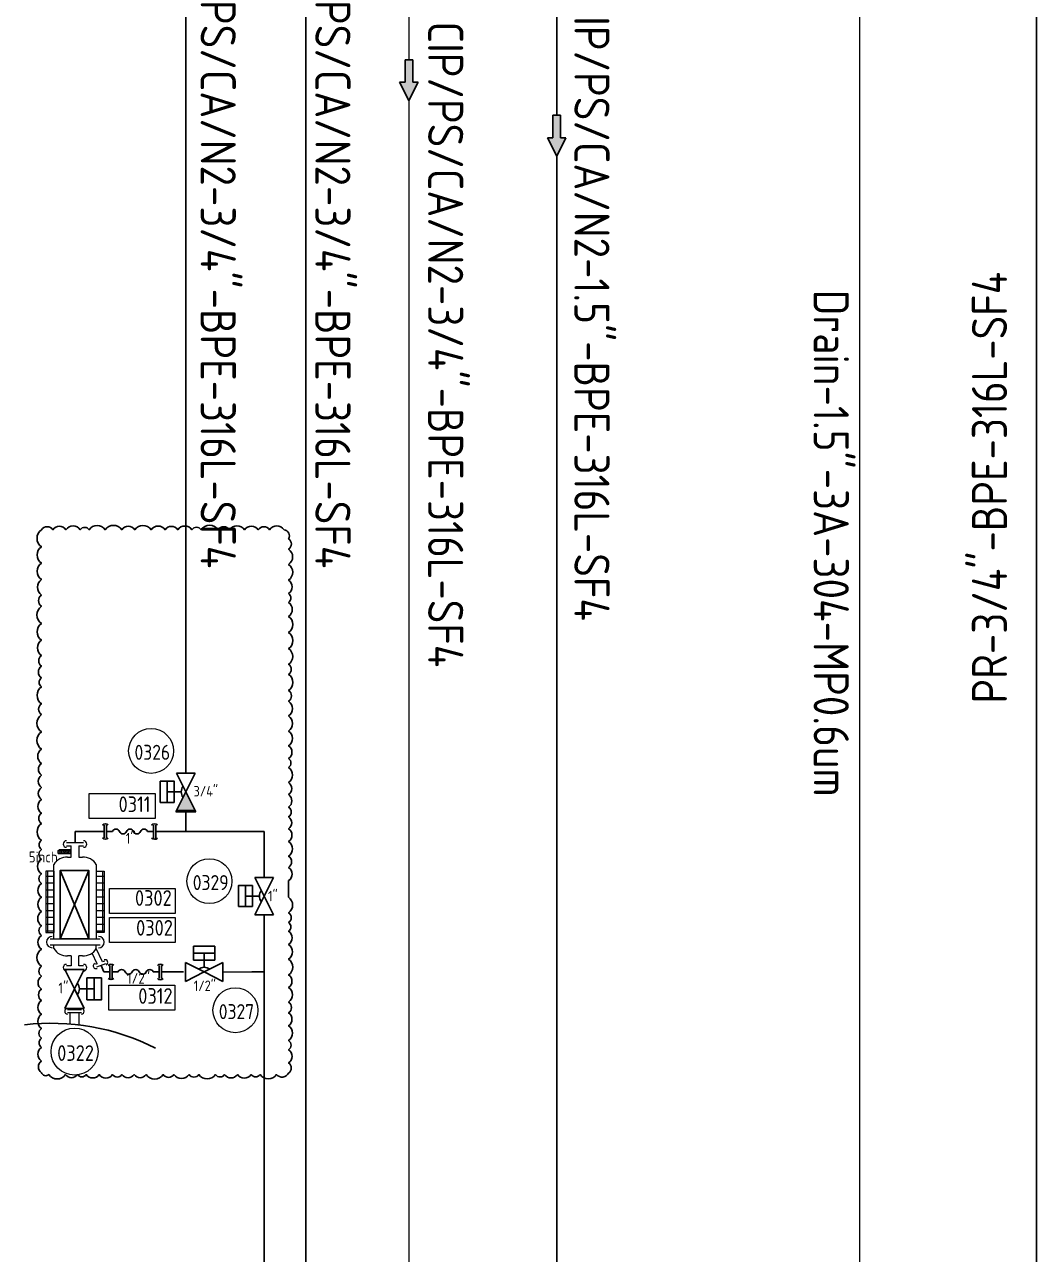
# Model space of a CAD drawing. Header units: millimetres. Extents: x -68339142 to 208, y -167 to 82456658.
# Drawn here: x -68327740 to -68326963, y 82448527 to 82449471 of the extents above; entities that cross this region are included whole.
import ezdxf

# ---------------------------------------------------------------- set-up
doc = ezdxf.new("R2010")
doc.units = ezdxf.units.MM
doc.header["$MEASUREMENT"] = 0
doc.layers.add('AM_8', color=1, linetype='Continuous', lineweight=15)
doc.layers.add('图层01注射用水WFI', color=3, linetype='Continuous', lineweight=5)
for name, color, linetype in [('压缩空气', 130, 'Continuous'), ('排管', 10, 'Continuous'), ('文字', 1, 'Continuous'), ('機器', 7, 'Continuous'), ('药液', 210, 'Continuous')]:
    doc.layers.add(name, color=color, linetype=linetype)
doc.styles.get("Standard").update_dxf_attribs({"font": 'gbenor.shx', "bigfont": 'gbcbig.shx'})

# ---------------------------------------------------------------- blocks, each defined once
blk = doc.blocks.new('KGJK')
at = {"layer": 'AM_8'}
blk.add_hatch(color=256, dxfattribs=at).paths.add_polyline_path([(5848.81, -1050.61), (5848.81, -1052.35), (5853.94, -1052.35), (5853.94, -1053.56), (5858.11, -1051.48), (5853.94, -1049.39), (5853.94, -1050.61)])
at = {"layer": '文字'}
for p, q in [((5858.11, -1051.48), (5853.94, -1049.39)), ((5853.94, -1049.39), (5853.94, -1050.61)), ((5848.81, -1050.61), (5848.81, -1052.35)), ((5848.81, -1050.61), (5853.94, -1050.61)), ((5858.11, -1051.48), (5853.94, -1053.56)), ((5848.81, -1052.35), (5853.94, -1052.35)), ((5853.94, -1052.35), (5853.94, -1053.56))]:
    blk.add_line(p, q, dxfattribs=at)
blk = doc.blocks.new('*U409')
at = {"color": 0}
for p, q in [((5.62, 11.25), (-5.63, 11.25)), ((-5.63, 11.25), (0, 0)), ((0, 0), (5.62, 11.25)), ((-5.63, -11.25), (0, 0)), ((0, 0), (5.62, -11.25)), ((7.03, -6.33), (7.03, 6.33)), ((7.03, 6.33), (15.47, 6.33)), ((11.25, -6.33), (11.25, 6.33)), ((11.25, 6.33), (11.25, -6.33)), ((15.47, 6.33), (15.47, -6.33)), ((2.81, 0), (11.25, 0)), ((5.62, -11.25), (-5.63, -11.25))]:
    blk.add_line(p, q, dxfattribs=at)
blk.add_lwpolyline([(7.03, -6.33), (7.03, -6.33), (15.47, -6.33), (15.47, -6.33)], close=True, dxfattribs=at)
at = {"color": 1, "linetype": 'ByBlock', "lineweight": 9}
blk.add_circle((0.06, -36.06), 13.5, dxfattribs=at)
at = {"color": 0}
blk.add_arc((-2.81, 0), 5.62, 323.1301, 36.8699, dxfattribs=at)
at = {"color": 1, "linetype": 'ByBlock', "lineweight": 9}
for tag, p, height in [('尺寸', (-9.23, -2.61), 6.3), ('YQJ_NO', (-9.93, -41.39), 9)]:
    blk.add_attdef(tag, p, '', height=height, dxfattribs=at)
for tag, p, height, flags in [('YQJ_ITEMID', (12.3, -9.27), 5, 1), ('YQJ_CLASS_NAME', (12.34, -15.05), 5, 1), ('供电电源', (13.41, -26.42), 5, 1), ('品牌', (13.52, -20.57), 5, 1), ('YQJ_CODE', (-7.65, -33.38), 9, 2), ('控制方式', (13.73, -33.14), 5, 1), ('输出信号类型1', (14.15, -39.41), 5, 1), ('输出信号类型2', (13.98, -46.43), 5, 1)]:
    blk.add_attdef(tag, p, '', height=height, dxfattribs=dict(at, flags=flags))
blk = doc.blocks.new('*U279')
at = {"color": 0}
for p, q in [((3.38, 0), (0, 0)), ((3.38, -3.71), (3.38, 3.71)), ((4.72, -3.71), (4.72, 3.71)), ((4.72, 0), (8.1, 0)), ((31.7, -3.76), (31.7, 3.66)), ((33.04, -3.76), (33.04, 3.66)), ((31.7, -0.05), (28.32, -0.05)), ((33.04, -0.05), (36.42, -0.05))]:
    blk.add_line(p, q, dxfattribs=at)
at = {"color": 1, "linetype": 'ByBlock', "lineweight": 9}
blk.add_lwpolyline([(32.6, 7.53), (-5.2, 7.53), (-5.2, 21.93), (32.6, 21.93)], close=True, dxfattribs=at)
at = {"color": 0}
for centre, radius, start, end in [((4.03, 2.09), 2.34, 46.47917, 135.78093), ((10.12, -0.84), 2.19, 22.61986, 157.38014), ((18.22, -0.84), 2.19, 22.61986, 157.38014), ((26.32, -0.84), 2.19, 22.61986, 157.38014), ((32.35, 2.04), 2.34, 46.47917, 135.78093), ((4.03, -2.09), 2.34, 224.21907, 313.52083), ((14.17, 0.84), 2.19, 202.61986, 337.38014), ((22.27, 0.84), 2.19, 202.61986, 337.38014), ((32.35, -2.14), 2.34, 224.21907, 313.52083)]:
    blk.add_arc(centre, radius, start, end, dxfattribs=at)
at = {"color": 1, "linetype": 'ByBlock', "lineweight": 9}
for tag, p, height, flags in [('YQJ_CODE', (-4.72, 11.33), 9, 2), ('YQJ_ITEMID', (27.59, -18.03), 5, 1), ('YQJ_CLASS_NAME', (28.04, -23.51), 5, 1)]:
    blk.add_attdef(tag, p, '', height=height, dxfattribs=dict(at, flags=flags))
for tag, p, height in [('YQJ_NO', (11.64, 11.19), 9), ('尺寸', (15.78, -7.09), 6.3)]:
    blk.add_attdef(tag, p, '', height=height, dxfattribs=at)
blk = doc.blocks.new('*U410')
at = {"color": 0}
for p, q in [((3.38, 0), (0, 0)), ((3.38, -3.71), (3.38, 3.71)), ((4.72, -3.71), (4.72, 3.71)), ((4.72, 0), (8.1, 0)), ((31.7, -3.76), (31.7, 3.66)), ((33.04, -3.76), (33.04, 3.66)), ((31.7, -0.05), (28.32, -0.05)), ((33.04, -0.05), (36.42, -0.05))]:
    blk.add_line(p, q, dxfattribs=at)
at = {"color": 1, "linetype": 'ByBlock', "lineweight": 9}
blk.add_lwpolyline([(40.66, -22.02), (2.86, -22.02), (2.86, -7.62), (40.66, -7.62)], close=True, dxfattribs=at)
at = {"color": 0}
for centre, radius, start, end in [((4.03, 2.09), 2.34, 46.47917, 135.78093), ((10.12, -0.84), 2.19, 22.61986, 157.38014), ((18.22, -0.84), 2.19, 22.61986, 157.38014), ((26.32, -0.84), 2.19, 22.61986, 157.38014), ((32.35, 2.04), 2.34, 46.47917, 135.78093), ((4.03, -2.09), 2.34, 224.21907, 313.52083), ((14.17, 0.84), 2.19, 202.61986, 337.38014), ((22.27, 0.84), 2.19, 202.61986, 337.38014), ((32.35, -2.14), 2.34, 224.21907, 313.52083)]:
    blk.add_arc(centre, radius, start, end, dxfattribs=at)
at = {"color": 1, "linetype": 'ByBlock', "lineweight": 9}
for tag, p, height in [('尺寸', (13.19, -6.86), 6.3), ('YQJ_NO', (19.71, -18.36), 9)]:
    blk.add_attdef(tag, p, '', height=height, dxfattribs=at)
for tag, p, height, flags in [('YQJ_CODE', (3.34, -18.22), 9, 2), ('YQJ_ITEMID', (27.59, -18.03), 5, 1), ('YQJ_CLASS_NAME', (28.04, -23.51), 5, 1)]:
    blk.add_attdef(tag, p, '', height=height, dxfattribs=dict(at, flags=flags))
blk = doc.blocks.new('*U322')
at = {"color": 0}
for p, q in [((0, 0), (-5.63, 11.25)), ((-5.63, 11.25), (5.62, 11.25)), ((5.62, 11.25), (0, 0)), ((-15.47, -6.33), (-15.47, 6.33)), ((-11.25, 6.33), (-11.25, -6.33)), ((-11.25, -6.33), (-11.25, 6.33)), ((-7.03, 6.33), (-7.03, -6.33)), ((0, 0), (-5.63, -11.25)), ((5.62, -11.25), (0, 0)), ((-7.03, -6.33), (-15.47, -6.33)), ((-2.81, 0), (-11.25, 0)), ((-5.63, -11.25), (5.62, -11.25))]:
    blk.add_line(p, q, dxfattribs=at)
blk.add_lwpolyline([(-7.03, 6.33), (-7.03, 6.33), (-15.47, 6.33), (-15.47, 6.33)], close=True, dxfattribs=at)
at = {"color": 1, "linetype": 'ByBlock', "lineweight": 9}
blk.add_circle((-32.91, 8.95), 13.5, dxfattribs=at)
at = {"color": 0}
blk.add_arc((2.81, 0), 5.63, 143.1301, 216.8699, dxfattribs=at)
at = {"color": 1, "linetype": 'ByBlock', "lineweight": 9}
for tag, p, height, flags in [('YQJ_CODE', (-40.62, 11.63), 9, 2), ('YQJ_ITEMID', (12.3, -9.27), 5, 1), ('YQJ_CLASS_NAME', (12.34, -15.05), 5, 1), ('供电电源', (13.41, -26.42), 5, 1), ('品牌', (13.52, -20.57), 5, 1), ('控制方式', (13.73, -33.14), 5, 1), ('输出信号类型1', (14.15, -39.41), 5, 1), ('输出信号类型2', (13.98, -46.43), 5, 1)]:
    blk.add_attdef(tag, p, '', height=height, dxfattribs=dict(at, flags=flags))
for tag, p, height in [('YQJ_NO', (-42.9, 3.62), 9), ('尺寸', (2.38, -3.13), 6.3)]:
    blk.add_attdef(tag, p, '', height=height, dxfattribs=at)
blk = doc.blocks.new('*U321')
at = {"color": 0}
for p, q in [((-6.33, 7.03), (-6.33, 15.47)), ((-6.33, 15.47), (6.33, 15.47)), ((6.33, 11.25), (-6.33, 11.25)), ((-6.33, 11.25), (6.33, 11.25)), ((0, 2.81), (0, 11.25)), ((0, 0), (-11.25, 5.62)), ((-11.25, 5.62), (-11.25, -5.63)), ((-11.25, -5.63), (0, 0)), ((6.33, 7.03), (-6.33, 7.03)), ((0, 0), (11.25, 5.62)), ((11.25, -5.63), (0, 0)), ((11.25, 5.62), (11.25, -5.63))]:
    blk.add_line(p, q, dxfattribs=at)
blk.add_lwpolyline([(6.33, 7.03), (6.33, 7.03), (6.33, 15.47), (6.33, 15.47)], close=True, dxfattribs=at)
at = {"color": 1, "linetype": 'ByBlock', "lineweight": 9}
blk.add_circle((18.77, -23), 13.5, dxfattribs=at)
at = {"color": 0}
blk.add_arc((0, -2.81), 5.63, 53.1301, 126.8699, dxfattribs=at)
at = {"color": 1, "linetype": 'ByBlock', "lineweight": 9}
for tag, p, height in [('尺寸', (-6.24, -11.46), 6.3), ('YQJ_NO', (8.78, -28.34), 9)]:
    blk.add_attdef(tag, p, '', height=height, dxfattribs=at)
for tag, p, height, flags in [('YQJ_ITEMID', (12.3, -9.27), 5, 1), ('YQJ_CODE', (11.06, -20.33), 9, 2), ('YQJ_CLASS_NAME', (12.34, -15.05), 5, 1), ('供电电源', (13.41, -26.42), 5, 1), ('品牌', (13.52, -20.57), 5, 1), ('控制方式', (13.73, -33.14), 5, 1), ('输出信号类型1', (14.15, -39.41), 5, 1), ('输出信号类型2', (13.98, -46.43), 5, 1)]:
    blk.add_attdef(tag, p, '', height=height, dxfattribs=dict(at, flags=flags))
blk = doc.blocks.new('*U411')
at = {"color": 0}
for p, q in [((0, 0), (-5.63, 11.25)), ((-5.63, 11.25), (5.62, 11.25)), ((5.62, 11.25), (0, 0)), ((-15.47, -6.33), (-15.47, 6.33)), ((-11.25, 6.33), (-11.25, -6.33)), ((-11.25, -6.33), (-11.25, 6.33)), ((-7.03, 6.33), (-7.03, -6.33)), ((0, 0), (-5.63, -11.25)), ((5.62, -11.25), (0, 0)), ((-7.03, -6.33), (-15.47, -6.33)), ((-2.81, 0), (-11.25, 0)), ((-5.63, -11.25), (5.62, -11.25))]:
    blk.add_line(p, q, dxfattribs=at)
blk.add_lwpolyline([(-7.03, 6.33), (-7.03, 6.33), (-15.47, 6.33), (-15.47, 6.33)], close=True, dxfattribs=at)
at = {"color": 1, "linetype": 'ByBlock', "lineweight": 9}
blk.add_circle((-20.92, 24.63), 13.5, dxfattribs=at)
at = {"color": 0}
blk.add_arc((2.81, 0), 5.63, 143.1301, 216.8699, dxfattribs=at)
at = {"color": 1, "linetype": 'ByBlock', "lineweight": 9}
for tag, p, height, flags in [('YQJ_CODE', (-28.63, 27.3), 9, 2), ('YQJ_ITEMID', (12.3, -9.27), 5, 1), ('YQJ_CLASS_NAME', (12.34, -15.05), 5, 1), ('供电电源', (13.41, -26.42), 5, 1), ('品牌', (13.52, -20.57), 5, 1), ('控制方式', (13.73, -33.14), 5, 1), ('输出信号类型1', (14.15, -39.41), 5, 1), ('输出信号类型2', (13.98, -46.43), 5, 1)]:
    blk.add_attdef(tag, p, '', height=height, dxfattribs=dict(at, flags=flags))
for tag, p, height in [('YQJ_NO', (-30.91, 19.29), 9), ('尺寸', (4.57, -2.77), 6.3)]:
    blk.add_attdef(tag, p, '', height=height, dxfattribs=at)
blk = doc.blocks.new('*U412')
h = blk.add_hatch(color=256)
h.dxf.hatch_style = 1
h.paths.add_polyline_path([(-5.63, -11.25), (5.62, -11.25), (0, 0)])
at = {"color": 0}
for p, q in [((0, 0), (-5.63, -11.25)), ((5.62, -11.25), (0, 0)), ((-5.63, -11.25), (5.62, -11.25))]:
    blk.add_line(p, q, dxfattribs=at)
blk = doc.blocks.new('*U257')
at = {"color": 7, "lineweight": 9}
for p, q in [((-9.88, -5.01), (-9.01, -4.47)), ((-9.88, -5.01), (-9.88, -6.1)), ((-9.88, -5.01), (-2.04, -5.01)), ((-9.88, -6.1), (-9.01, -6.65)), ((-9.88, -6.1), (-2.04, -6.1)), ((-2.04, -4.47), (-9.01, -4.47)), ((-8.01, -6.65), (-9.01, -4.47)), ((-2.04, -6.65), (-9.01, -6.65)), ((-8.01, -6.65), (-7.02, -4.47)), ((-7.02, -4.47), (-6.02, -6.65)), ((-6.02, -6.65), (-5.02, -4.47)), ((-4.03, -6.65), (-5.02, -4.47)), ((-4.75, -0.09), (4.96, -0.09)), ((-4.75, -2.04), (-2.04, -2.04)), ((-4.03, -6.65), (-3.03, -4.47)), ((-2.04, -6.65), (-3.03, -4.47)), ((-2.04, -8.59), (-2.04, -2.04)), ((2.25, -2.04), (2.25, -8.59)), ((2.25, -2.04), (4.96, -2.04)), ((-12.11, -55.66), (-12.11, -12.88)), ((-4.18, -8.59), (-2.04, -8.59)), ((2.25, -8.59), (4.39, -8.59)), ((12.32, -12.88), (12.32, -55.66)), ((-14.26, -55.66), (14.49, -55.66)), ((14.48, -59.22), (-14.26, -59.22)), ((-12.11, -61.11), (-12.11, -59.22)), ((12.32, -61.11), (12.32, -59.22)), ((15.85, -68.85), (12.32, -61.11)), ((-2.04, -65.4), (-4.18, -65.4)), ((-2.04, -65.4), (-2.04, -71.18)), ((2.25, -71.18), (2.25, -65.4)), ((4.39, -65.4), (2.25, -65.4)), ((12.89, -69.99), (9.9, -63.77)), ((12.89, -69.99), (11.86, -70.39)), ((17.57, -69.92), (12.46, -71.89)), ((16.97, -68.42), (15.85, -68.85)), ((-2.04, -71.18), (-4.76, -71.18)), ((4.96, -73.12), (-4.76, -73.12)), ((4.96, -71.18), (2.25, -71.18))]:
    blk.add_line(p, q, dxfattribs=at)
at = {"color": 1, "linetype": 'ByBlock', "lineweight": 9}
blk.add_lwpolyline([(57.65, -40.95), (19.85, -40.95), (19.85, -26.55), (57.65, -26.55)], close=True, dxfattribs=at)
at = {"color": 7, "lineweight": 9}
for centre, radius, start, end in [((-4.75, -1.06), 1.9, 90, 270), ((4.96, -1.06), 1.9, 270, 90), ((-4.6, -17.3), 8.72, 87.26253, 149.52498), ((4.81, -17.3), 8.72, 30.47521, 92.73746), ((-13.03, -57.45), 3.26, 90, 270), ((13.64, -57.49), 3.26, 270, 90), ((-4.58, -56.69), 8.72, 210.47502, 272.73747), ((4.81, -56.69), 8.72, 267.26253, 329.52498), ((-4.76, -72.15), 1.9, 90, 270), ((4.96, -72.15), 1.9, 270, 90), ((12.17, -71.14), 1.59, 111.05685, 291.05685), ((17.35, -69.17), 1.59, 291.05685, 111.05685)]:
    blk.add_arc(centre, radius, start, end, dxfattribs=at)
at = {"color": 1, "linetype": 'ByBlock', "lineweight": 9}
for tag, p, height in [('尺寸', (-26.51, -11.66), 6.3), ('YQJ_NO', (34.54, -36.6), 9)]:
    blk.add_attdef(tag, p, '', height=height, dxfattribs=at)
for tag, p, height, flags in [('YQJ_ITEMID', (12.39, -14.6), 5, 1), ('YQJ_CLASS_NAME', (12.85, -20.08), 5, 1), ('YQJ_CODE', (20.9, -36.63), 9, 2)]:
    blk.add_attdef(tag, p, '', height=height, dxfattribs=dict(at, flags=flags))
blk = doc.blocks.new('*U97')
at = {"color": 7, "lineweight": 9}
for p, q in [((0, 17.6), (-4.65, 17.6)), ((-4.65, 17.6), (-4.65, -17.6)), ((-4.65, 14.74), (0, 14.74)), ((-3.37, -17.6), (-3.37, 17.6)), ((0, 17.6), (0, -17.6)), ((24.35, 17.6), (29, 17.6)), ((24.35, 17.6), (24.35, -17.6)), ((24.35, 14.74), (29, 14.74)), ((28.12, -17.6), (28.12, 17.6)), ((29, 17.6), (29, -17.6)), ((-4.65, 10.8), (0, 10.8)), ((24.35, 10.8), (29, 10.8)), ((-4.65, 6.86), (0, 6.86)), ((-4.65, 2.93), (0, 2.93)), ((24.35, 6.86), (29, 6.86)), ((24.35, 2.93), (29, 2.93)), ((-4.65, -1.01), (0, -1.01)), ((-4.65, -4.94), (0, -4.94)), ((24.35, -1.01), (29, -1.01)), ((24.35, -4.94), (29, -4.94)), ((-4.65, -8.88), (0, -8.88)), ((-4.65, -12.82), (0, -12.82)), ((24.35, -8.88), (29, -8.88)), ((24.35, -12.82), (29, -12.82)), ((-4.65, -16.75), (0, -16.75)), ((-4.65, -17.6), (0, -17.6)), ((24.35, -16.75), (29, -16.75)), ((29, -17.6), (24.35, -17.6))]:
    blk.add_line(p, q, dxfattribs=at)
at = {"color": 1, "linetype": 'ByBlock', "lineweight": 9}
blk.add_lwpolyline([(69.76, -23.41), (31.96, -23.41), (31.96, -9.01), (69.76, -9.01)], close=True, dxfattribs=at)
for tag, p, height in [('尺寸', (32.21, -11.95), 6.3), ('YQJ_NO', (47.32, -19.47), 9)]:
    blk.add_attdef(tag, p, '', height=height, dxfattribs=at)
for tag, p, height, flags in [('YQJ_ITEMID', (12.39, -14.6), 5, 1), ('YQJ_CODE', (33.88, -19.61), 9, 2), ('YQJ_CLASS_NAME', (12.85, -20.08), 5, 1)]:
    blk.add_attdef(tag, p, '', height=height, dxfattribs=dict(at, flags=flags))

msp = doc.modelspace()

# ---------------------------------------------------------------- linework, layer by layer
for p, q in [((-68326963.08818, 82448138.34273), (-68326963.08818, 82450275.0377)), ((-68327690.96534, 82448821.45552), (-68327712.7983, 82448768.81057)), ((-68327690.96534, 82448768.81057), (-68327712.7983, 82448821.45552))]:
    msp.add_line(p, q)
at = {"color": 4}
for p, q in [((-68327616.29996, 82448896.20054), (-68327616.37653, 82449582.69166)), ((-68327524.2566, 82448446.95488), (-68327524.2566, 82449555.12035)), ((-68327616.29495, 82448851.32357), (-68327616.29675, 82448867.45669))]:
    msp.add_line(p, q, dxfattribs=at)
at = {"color": 3}
for p, q in [((-68327331.46833, 82449401.53983), (-68327331.46832, 82449555.31294)), ((-68327331.46833, 82449018.57431), (-68327331.46833, 82449370.08843)), ((-68327331.46835, 82448167.57356), (-68327331.46833, 82449036.59671))]:
    msp.add_line(p, q, dxfattribs=at)
at = {"linetype": 'ByBlock', "lineweight": 5}
for p, q in [((-68327696.55326, 82448714.34024), (-68327707.2853, 82448714.34024)), ((-68327696.55326, 82448712.19384), (-68327707.2853, 82448712.19384)), ((-68327696.53102, 82448714.34024), (-68327707.26307, 82448714.34024)), ((-68327696.53102, 82448712.19384), (-68327707.26307, 82448712.19384)), ((-68327705.35841, 82448712.19384), (-68327705.35841, 82448703.51565)), ((-68327698.48014, 82448712.19384), (-68327698.48014, 82448702.82426))]:
    msp.add_line(p, q, dxfattribs=at)
at = {"color": 4}
msp.add_lwpolyline([(-68327537.40273, 82448813.632, 0.520567051), (-68327537.40273, 82448823.77248, 0.52056705), (-68327537.40273, 82448832.42367, 0.52056705), (-68327537.40273, 82448843.70249, 0.52056705), (-68327537.40273, 82448853.48754, 0.52056705), (-68327537.40273, 82448862.64615, 0.52056705), (-68327537.40273, 82448870.16204, 0.52056705), (-68327537.40273, 82448879.70538, 0.52056705), (-68327537.40273, 82448888.9356, 0.52056705), (-68327537.40273, 82448900.59632, 0.52056705), (-68327537.40273, 82448907.43023, 0.52056705), (-68327537.40273, 82448917.20653, 0.52056705), (-68327537.40273, 82448928.53296, 0.52056705), (-68327537.40273, 82448940.11718, 0.52056705), (-68327537.40273, 82448951.42266, 0.52056705), (-68327537.40273, 82448959.75991, 0.52056705), (-68327537.40273, 82448972.04341, 0.52056705), (-68327537.40273, 82448979.8067, 0.52056705), (-68327537.40273, 82448991.84178, 0.52056705), (-68327537.40273, 82449004.26383, 0.52056705), (-68327537.40273, 82449016.57927, 0.52056705), (-68327537.40273, 82449027.40296, 0.52056705), (-68327537.40273, 82449034.08387, 0.52056705), (-68327537.40273, 82449044.53687, 0.52056705), (-68327537.40273, 82449056.50135, 0.52056705), (-68327537.40273, 82449068.20662, 0.52056705), (-68327537.40273, 82449076.25842, 0.52056705), (-68327540.90083, 82449083.21312, 0.52056705), (-68327552.05107, 82449083.21312, 0.52056705), (-68327560.73867, 82449083.21312, 0.52056705), (-68327571.26898, 82449083.21312, 0.52056705), (-68327582.87741, 82449083.21312, 0.52056705), (-68327591.52188, 82449083.21312, 0.52056705), (-68327604.64931, 82449083.21312, 0.52056705), (-68327611.67874, 82449083.21312, 0.52056705), (-68327622.57649, 82449083.21312, 0.52056705), (-68327632.26368, 82449083.21312, 0.52056705), (-68327643.04282, 82449083.21312, 0.52056705), (-68327655.57046, 82449083.21312, 0.52056705), (-68327665.56385, 82449083.21312, 0.52056705), (-68327678.34439, 82449083.21312, 0.52056705), (-68327690.59188, 82449083.21312, 0.52056705), (-68327697.4738, 82449083.21312, 0.52056705), (-68327708.45212, 82449083.21312, 0.52056705), (-68327718.48966, 82449083.21312, 0.52056705), (-68327727.25058, 82449083.21312, 0.52056705), (-68327727.25058, 82449070.13452, 0.52056705), (-68327727.25058, 82449057.51328, 0.52056705), (-68327727.25058, 82449044.97424, 0.52056705), (-68327727.25058, 82449033.05005, 0.52056705), (-68327727.25058, 82449024.35716, 0.52056705), (-68327727.25058, 82449011.09849, 0.52056705), (-68327727.25058, 82448998.42131, 0.52056705), (-68327727.25058, 82448986.53923, 0.52056705), (-68327727.25058, 82448978.40625, 0.52056705), (-68327727.25058, 82448969.36341, 0.52056705), (-68327727.25058, 82448962.48475, 0.52056705), (-68327727.25058, 82448949.47186, 0.52056705), (-68327727.25058, 82448941.13379, 0.52056705), (-68327727.25058, 82448927.91216, 0.52056705), (-68327727.25058, 82448914.70843, 0.52056705), (-68327727.25058, 82448903.64547, 0.52056705), (-68327727.25058, 82448894.68544, 0.52056705), (-68327727.25058, 82448885.18747, 0.52056705), (-68327727.25058, 82448875.95846, 0.52056705), (-68327727.25058, 82448865.3899, 0.52056705), (-68327727.25058, 82448857.47198, 0.52056705), (-68327727.25058, 82448844.60253, 0.52056705), (-68327727.25058, 82448837.56374, 0.52056705), (-68327727.25058, 82448830.17215, 0.52056705), (-68327727.25058, 82448818.88438, 0.52056705), (-68327727.25058, 82448811.42972, 0.52056705), (-68327727.25058, 82448800.86279, 0.52056705), (-68327727.25058, 82448790.00939, 0.52056705), (-68327727.25058, 82448778.93972, 0.52056705), (-68327727.25058, 82448771.57987, 0.52056705), (-68327727.25058, 82448761.07255, 0.52056705), (-68327727.25058, 82448747.90076, 0.52056705), (-68327727.25058, 82448740.19138, 0.52056705), (-68327727.25058, 82448730.24235, 0.52056705), (-68327727.25058, 82448721.57875, 0.52056705), (-68327727.25058, 82448710.99982, 0.52056705), (-68327727.25058, 82448700.08701, 0.52056705), (-68327727.25058, 82448692.51944, 0.52056705), (-68327727.25058, 82448685.57118, 0.52056705), (-68327727.25058, 82448675.0779, 0.52056705), (-68327727.25058, 82448666.11645, 0.52056705), (-68327721.64118, 82448664.63497, 0.52056705), (-68327708.73816, 82448664.63497, 0.52056705), (-68327699.6176, 82448664.63497, 0.52056705), (-68327692.87444, 82448664.63497, 0.52056705), (-68327682.86823, 82448664.63497, 0.52056705), (-68327672.58248, 82448664.63497, 0.52056705), (-68327665.38743, 82448664.63497, 0.52056705), (-68327656.02293, 82448664.63497, 0.52056705), (-68327646.95344, 82448664.63497, 0.52056705), (-68327633.68847, 82448664.63497, 0.52056705), (-68327625.45762, 82448664.63497, 0.52056705), (-68327613.89843, 82448664.63497, 0.52056705), (-68327606.31601, 82448664.63497, 0.52056705), (-68327593.55541, 82448664.63497, 0.52056705), (-68327586.55894, 82448664.63497, 0.52056705), (-68327576.7924, 82448664.63497, 0.52056705), (-68327566.13453, 82448664.63497, 0.52056705), (-68327559.32422, 82448664.63497, 0.52056705), (-68327546.73798, 82448664.63497, 0.52056705), (-68327537.40273, 82448665.71916, 0.52056705), (-68327537.40273, 82448673.57279, 0.52056705), (-68327537.40273, 82448683.73912, 0.52056705), (-68327537.40273, 82448690.8656, 0.52056705), (-68327537.40273, 82448702.18491, 0.52056705), (-68327537.40273, 82448712.06965, 0.52056705), (-68327537.40273, 82448720.40202, 0.52056705), (-68327537.40273, 82448731.56894, 0.52056705), (-68327537.40273, 82448741.20669, 0.52056705), (-68327537.40273, 82448753.32091, 0.52056705), (-68327537.40273, 82448764.57085, 0.52056705), (-68327537.40273, 82448774.6916, 0.52056705), (-68327537.40273, 82448781.44596, 0.52056705), (-68327537.40273, 82448788.98667, 0.52056705), (-68327537.40273, 82448800.82684)], format="xyb", close=True, dxfattribs=at)
for points in [[(-68327712.7983, 82448768.81057), (-68327690.96534, 82448768.81057), (-68327690.96534, 82448821.45552), (-68327712.7983, 82448821.45552)], [(-68327712.7983, 82448821.45552), (-68327690.96534, 82448821.45552), (-68327690.96534, 82448768.81057), (-68327712.7983, 82448768.81057)]]:
    msp.add_lwpolyline(points, close=True)
at = {"linetype": 'ByBlock', "lineweight": 5}
for centre, start, end in [((-68327707.2853, 82448713.26704), 90, 270), ((-68327707.26307, 82448713.26704), 90, 270), ((-68327696.55326, 82448713.26704), 270, 90), ((-68327696.53102, 82448713.26704), 270, 90)]:
    msp.add_arc(centre, 2.10155, start, end, dxfattribs=at)
msp.add_arc((-68327719.5835, 82448527.43668), 176.65264, 63.13829041, 96.70025215)
at = {"layer": '图层01注射用水WFI', "color": 3, "lineweight": 9}
for p, q in [((-68327445.06707, 82449555.91429), (-68327445.06708, 82449444.25228)), ((-68327445.06709, 82449412.80094), (-68327445.0671, 82449327.70229)), ((-68327445.0671, 82449348.51907), (-68327445.0672, 82448452.4484))]:
    msp.add_line(p, q, dxfattribs=at)
at = {"layer": '排管', "lineweight": 9}
msp.add_line((-68327098.97655, 82449597.61052), (-68327098.97402, 82448143.36584), dxfattribs=at)
at = {"layer": '排管'}
for p, q in [((-68327683.58041, 82448851.3797), (-68327701.43623, 82448851.36851)), ((-68327701.43623, 82448851.36851), (-68327701.43623, 82448843.04827)), ((-68327634.92841, 82448851.31297), (-68327556.1682, 82448851.36903)), ((-68327556.18566, 82448816.15901), (-68327556.1682, 82448851.36903)), ((-68327556.19282, 82448801.70717), (-68327556.19275, 82448801.86715)), ((-68327556.24168, 82448461.95488), (-68327556.19956, 82448787.41518)), ((-68327556.20142, 82448784.38009), (-68327556.19991, 82448787.41516)), ((-68327681.51473, 82448748.44595), (-68327679.2245, 82448743.5351)), ((-68327630.57243, 82448743.46823), (-68327618.03236, 82448743.46926)), ((-68327587.86969, 82448743.4289), (-68327565.55993, 82448743.47306)), ((-68327565.55993, 82448743.47306), (-68327556.17357, 82448743.47376))]:
    msp.add_line(p, q, dxfattribs=at)

# ---------------------------------------------------------------- block references
ref = msp.add_blockref('*U411', (-68327616.29836, 82448881.82861), dxfattribs=dict(xscale=1.277504460777601, yscale=1.277504460777601, zscale=1.277504460777601))
ref.add_attrib('YQJ_NO', '0326', (-68327655.78336, 82448906.47729), dxfattribs={"color": 1, "linetype": 'ByBlock', "lineweight": 9, "height": 11.49754})
ref.add_attrib('尺寸', '3/4"', (-68327610.4578, 82448878.28948), dxfattribs={"color": 1, "linetype": 'ByBlock', "lineweight": 9, "height": 8.048278})
at = {"xscale": 1.3584186, "yscale": 1.3584186, "zscale": 1.3584186}
msp.add_blockref('*U412', (-68327616.29836, 82448881.82861), dxfattribs=at)
ref = msp.add_blockref('*U279', (-68327683.58041, 82448851.3797), dxfattribs=dict(xscale=1.33595186571, yscale=1.33595186571, zscale=1.33595186571))
ref.add_attrib('YQJ_NO', '0311', (-68327668.02434, 82448866.32632), dxfattribs={"color": 1, "linetype": 'ByBlock', "lineweight": 9, "height": 12.023567})
ref.add_attrib('尺寸', '1"', (-68327662.49514, 82448841.90661), dxfattribs={"color": 1, "linetype": 'ByBlock', "lineweight": 9, "height": 8.416497})
ref = msp.add_blockref('*U257', (-68327701.57664, 82448843.17165), dxfattribs=dict(xscale=1.33595186571, yscale=1.33595186571, zscale=1.33595186571))
ref.add_attrib('YQJ_NO', '0302', (-68327655.43699, 82448794.27046), dxfattribs={"color": 1, "linetype": 'ByBlock', "lineweight": 9, "height": 12.023567})
ref.add_attrib('尺寸', '5inch', (-68327736.98638, 82448827.60064), dxfattribs={"color": 1, "linetype": 'ByBlock', "lineweight": 9, "height": 8.416497})
ref = msp.add_blockref('*U322', (-68327556.23278, 82448801.78708), dxfattribs=dict(xscale=1.277504460777601, yscale=1.277504460777601, zscale=1.277504460777601))
ref.add_attrib('YQJ_NO', '0329', (-68327611.04056, 82448806.40857), dxfattribs={"color": 1, "linetype": 'ByBlock', "lineweight": 9, "height": 11.49754})
ref.add_attrib('尺寸', '1"', (-68327553.19035, 82448797.78216), dxfattribs={"color": 1, "linetype": 'ByBlock', "lineweight": 9, "height": 8.048278})
ref = msp.add_blockref('*U97', (-68327717.75735, 82448797.39081), dxfattribs=dict(xscale=1.33595186571, yscale=1.33595186571, zscale=1.33595186571))
ref.add_attrib('YQJ_NO', '0302', (-68327654.54586, 82448771.37633), dxfattribs={"color": 1, "linetype": 'ByBlock', "lineweight": 9, "height": 12.023567})
ref = msp.add_blockref('*U321', (-68327602.27483, 82448743.46924), dxfattribs=dict(xscale=1.277504460777601, yscale=1.277504460777601, zscale=1.277504460777601))
ref.add_attrib('YQJ_NO', '0327', (-68327591.06008, 82448707.27079), dxfattribs={"color": 1, "linetype": 'ByBlock', "lineweight": 9, "height": 11.49754})
ref.add_attrib('尺寸', '1/2"', (-68327610.24367, 82448728.82602), dxfattribs={"color": 1, "linetype": 'ByBlock', "lineweight": 9, "height": 8.048278})
ref = msp.add_blockref('*U410', (-68327679.22444, 82448743.53496), dxfattribs=dict(xscale=1.33595186571, yscale=1.33595186571, zscale=1.33595186571))
ref.add_attrib('YQJ_NO', '0312', (-68327652.89445, 82448719.01223), dxfattribs={"color": 1, "linetype": 'ByBlock', "lineweight": 9, "height": 12.023567})
ref.add_attrib('尺寸', '1/2"', (-68327661.59661, 82448734.37468), dxfattribs={"color": 1, "linetype": 'ByBlock', "lineweight": 9, "height": 8.416497})
ref = msp.add_blockref('*U409', (-68327701.89704, 82448730.45508), dxfattribs=dict(xscale=1.33595186571, yscale=1.33595186571, zscale=1.33595186571))
ref.add_attrib('YQJ_NO', '0322', (-68327715.16348, 82448675.15761), dxfattribs={"color": 1, "linetype": 'ByBlock', "lineweight": 9, "height": 12.023567})
ref.add_attrib('尺寸', '1"', (-68327714.2293, 82448726.97482), dxfattribs={"color": 1, "linetype": 'ByBlock', "lineweight": 9, "height": 8.416497})
at = {"layer": '機器', "lineweight": 9, "xscale": -3.384651308526882, "yscale": 3.384651308526882, "zscale": 3.384651308526882, "rotation": 90}
for p in [(-68331003.95228, 82469240.44639), (-68330890.35354, 82469197.73393)]:
    msp.add_blockref('KGJK', p, dxfattribs=at)

# ---------------------------------------------------------------- texts
at = {"color": 3, "char_height": 26.99268, "attachment_point": 5, "rotation": 270}
for s, insert in [('CIP/PS/CA/N2-1.5"-BPE-316L-SF4', (-68327304.51918, 82449253.67212)), ('CIP/PS/CA/N2-3/4"-BPE-316L-SF4', (-68327416.83638, 82449225.50894))]:
    msp.add_mtext(s, dxfattribs=dict(at, insert=insert))
at = {"layer": '压缩空气', "lineweight": 9, "char_height": 26.99268, "attachment_point": 5, "rotation": 270}
for insert in [(-68327591.55688, 82449271.82724), (-68327503.48411, 82449271.81921)]:
    msp.add_mtext('PS/CA/N2-3/4"-BPE-316L-SF4', dxfattribs=dict(at, insert=insert))
at = {"layer": '排管', "lineweight": 9, "insert": (-68327120.69201, 82449072.88692), "char_height": 26.99268, "attachment_point": 5, "rotation": 270}
msp.add_mtext('Drain-1.5"-3A-304-MP0.6um', dxfattribs=at)
at = {"layer": '药液', "color": 6, "linetype": 'ByBlock', "lineweight": -3, "insert": (-68326999.11987, 82449115.51957), "char_height": 26.99268, "attachment_point": 5, "rotation": 90}
msp.add_mtext('PR-3/4"-BPE-316L-SF4', dxfattribs=at)

doc.saveas('drawing.dxf')
